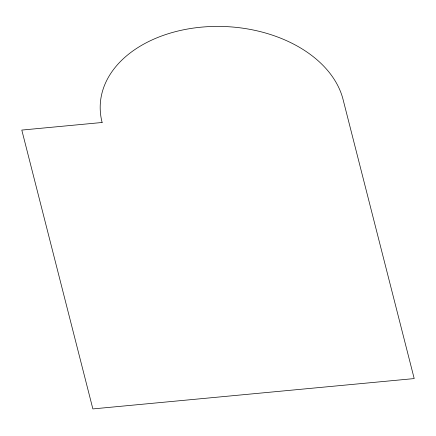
<?xml version="1.0" encoding="UTF-8"?>
<svg xmlns="http://www.w3.org/2000/svg" width="436" height="436" viewBox="0 0 436 436"><rect width="100%" height="100%" fill="white"/><g stroke="black" fill="none" stroke-linecap="round" stroke-linejoin="round"><path stroke-width="0.65" d="M102.133 122.489L21.8 130.075L92.868 408.919L414.2 378.579L343.132 99.735A122.462 84.295 3 0 0 201.236 27.168A122.462 84.295 3 0 0 102.133 122.489"/></g></svg>
